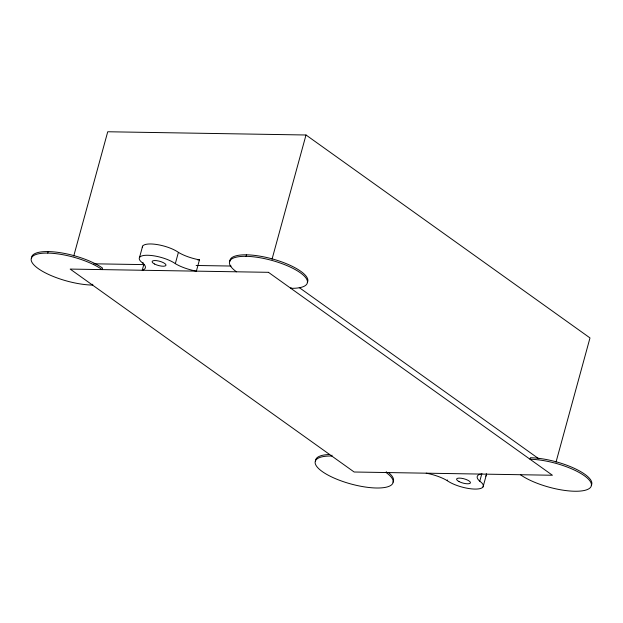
<?xml version="1.0" encoding="UTF-8"?>
<svg xmlns="http://www.w3.org/2000/svg" width="623" height="623" viewBox="0 0 623 623"><rect width="100%" height="100%" fill="white"/><g stroke="black" fill="none" stroke-linecap="round" stroke-linejoin="round"><path stroke-width="0.93" d="M92.78 284.236L92.554 285.077A40.324 12.398 15.3 0 1 38.19 268.56A40.324 12.398 15.3 0 1 47.776 253.086L48.189 251.583M73.755 255.967L107.732 131.757L306.01 134.996L589.989 337.923L556.012 462.134M139.529 257.447L142.612 246.163M143.773 264.619L142.231 270.257A23.409 7.196 15.3 0 0 142.815 263.116L143.002 262.415M178.404 252.362A23.409 7.196 15.3 0 0 199.461 259.861L196.377 271.145A23.409 7.196 15.3 0 1 175.32 263.654L178.404 252.362A20.497 6.3 15.3 0 0 155.89 244.38A20.497 6.3 15.3 0 0 142.324 247.424M236.467 271.799A40.324 12.398 15.3 0 1 246.062 256.326L246.467 254.823M272.033 259.207L306.01 134.996M291.058 287.476L290.832 288.317A40.324 12.398 15.3 0 0 300.418 272.843A40.324 12.398 15.3 0 0 246.062 256.326M331.989 455.164L331.755 456.013A40.324 12.398 15.3 0 0 322.169 471.486A40.324 12.398 15.3 0 0 376.533 488.004A40.324 12.398 15.3 0 0 386.12 472.53L386.353 471.689M481.898 473.457L479.772 481.213A20.497 6.3 15.3 0 1 474.897 489.078A20.497 6.3 15.3 0 1 447.267 480.683L447.462 479.975M483.059 486.882L486.15 475.598M197.53 259.83L199.461 259.861M93.808 263.802L144.606 264.627M196.12 265.476L231.11 266.044M299.258 287.592L538.934 458.871M142.815 263.116A20.497 6.3 15.3 0 1 147.69 255.259A20.497 6.3 15.3 0 1 175.32 263.654M486.275 473.628A20.497 6.3 15.3 0 1 485.691 476.136M426.21 473.184A23.409 7.196 15.3 0 1 447.267 480.683M479.772 481.213A23.409 7.196 15.3 0 1 480.356 474.072M520.446 474.726A40.324 12.398 15.3 0 0 574.811 491.243A40.324 12.398 15.3 0 0 584.397 475.77A40.324 12.398 15.3 0 0 530.041 459.252L530.446 457.749A40.324 12.398 15.3 0 1 573.814 468.107A40.324 12.398 15.3 0 1 591.274 485.426M47.776 253.086A40.324 12.398 15.3 0 1 102.141 269.603L102.554 268.1A40.324 12.398 15.3 0 0 58.251 252.393A40.324 12.398 15.3 0 0 31.563 258.389M315.542 461.316A40.324 12.398 15.3 0 1 329.388 454.525M388.417 472.46A40.324 12.398 15.3 0 1 392.996 482.186M229.84 261.629A40.324 12.398 15.3 0 1 271.644 258.732A40.324 12.398 15.3 0 1 307.295 282.499M268.443 272.321L70.165 269.081L354.144 472.008L552.422 475.248L268.443 272.321M154.597 264.035A7.172 2.204 15.3 0 0 165.905 265.46A7.172 2.204 15.3 0 0 156.692 260.663A7.172 2.204 15.3 0 0 154.597 264.035M459.058 481.595A7.172 2.204 15.3 0 0 470.365 483.027A7.172 2.204 15.3 0 0 461.152 478.223A7.172 2.204 15.3 0 0 459.058 481.595"/></g></svg>
